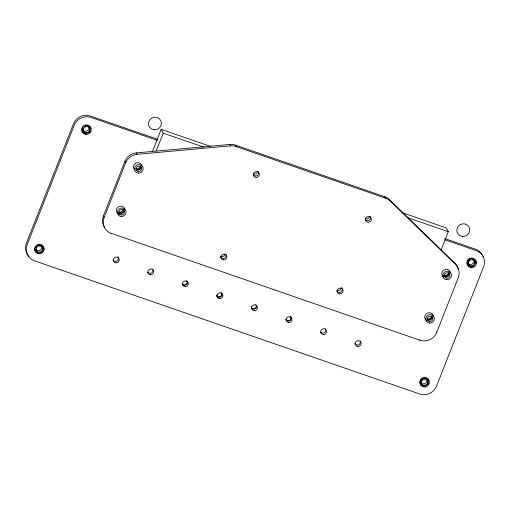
<?xml version="1.0" encoding="UTF-8"?>
<svg xmlns="http://www.w3.org/2000/svg" width="510" height="510" viewBox="0 0 510 510"><rect width="100%" height="100%" fill="white"/><g stroke="black" fill="none" stroke-linecap="round" stroke-linejoin="round"><path stroke-width="0.76" d="M104.888 227.951A13.107 12.552 -28.3 0 1 103.364 216.042L124.937 161.326A13.107 12.552 -28.3 0 1 136.304 152.879L229.946 144.451A13.107 12.552 -28.3 0 1 235.391 145.108L384.801 196.764A13.107 12.552 -28.3 0 1 389.398 199.582L454.722 262.969A13.107 12.552 -28.3 0 1 458.133 269.165M111.499 233.612A13.107 12.552 -28.3 0 1 104.129 217.464L125.702 162.747A13.107 12.552 -28.3 0 1 137.069 154.3L230.711 145.873A13.107 12.552 -28.3 0 1 236.155 146.529L385.566 198.186A13.107 12.552 -28.3 0 1 390.163 201.004L455.487 264.39A13.107 12.552 -28.3 0 1 458.267 277.727L436.687 332.443A13.107 12.552 -28.3 0 1 419.877 340.227L111.358 233.344M152.439 151.508L161.179 129.349L210.821 146.51M156.226 150.864L163.219 133.135L161.179 129.349M441.016 250.168L448.303 231.699L446.256 227.913L401.88 212.568M163.219 133.135L203.834 147.18M407.681 217.655L448.303 231.699M158.004 139.428L90.302 116.019A13.107 12.552 -28.3 0 0 73.485 123.809L26.386 243.238A13.107 12.552 -28.3 0 0 28.732 256.135M444.631 238.521L475.473 249.186A13.107 12.552 -28.3 0 1 483.117 256.861M157.265 140.326L91.067 117.44A13.107 12.552 -28.3 0 0 74.25 125.224L27.151 244.66A13.107 12.552 -28.3 0 0 34.527 260.814L419.698 393.981A13.107 12.552 -28.3 0 0 436.515 386.191L483.614 266.762A13.107 12.552 -28.3 0 0 476.238 250.608L444.643 239.687M454.722 262.969L455.487 264.39M389.398 199.582L390.163 201.004M384.801 196.764L385.566 198.186M436.305 331.729L436.687 332.443M419.685 339.87L419.877 340.227M235.391 145.108L236.155 146.529M229.946 144.451L230.711 145.873M136.304 152.879L137.069 154.3M124.937 161.326L125.702 162.747M103.364 216.042L104.129 217.464M426.749 320.669A4.399 4.214 -28.3 0 1 426.915 313.338A4.399 4.214 -28.3 0 1 433.404 316.799M431.766 316.321A2.811 2.69 -28.3 0 1 427.15 319.03M443.528 277.019A4.399 4.214 -28.3 0 1 444.031 269.911A4.399 4.214 -28.3 0 1 450.502 272.946M448.819 272.62A2.811 2.69 -28.3 0 1 443.904 275.202M119.461 214.487A4.399 4.214 -28.3 0 1 116.363 209.859A4.399 4.214 -28.3 0 1 120.774 206.104A4.399 4.214 -28.3 0 1 125.007 209.757M123.439 209.973A2.811 2.69 -28.3 0 1 118.581 212.224M134.831 170.149A4.399 4.214 -28.3 0 1 135.851 163.187A4.399 4.214 -28.3 0 1 142.131 166.33M140.448 166.005A2.811 2.69 -28.3 0 1 135.902 168.982M448.755 272.525A3.423 3.283 -28.3 0 1 443.891 275.139M431.632 315.958A3.423 3.283 -28.3 0 1 427.042 318.68M123.165 209.744A3.423 3.283 -28.3 0 1 118.671 212.064M140.384 165.909A3.423 3.283 -28.3 0 1 135.8 168.638M370.203 216.393A2.996 2.869 -28.3 0 1 365.351 219.855M258.245 171.513A2.996 2.869 -28.3 0 1 257.257 175.421A2.996 2.869 -28.3 0 1 253.247 174.802M341.783 287.806A2.996 2.869 -28.3 0 1 340.961 291.962A2.996 2.869 -28.3 0 1 336.785 291.095M124.045 209.891A3.423 3.283 -28.3 0 1 118.613 213.065M141.174 167.114A3.423 3.283 -28.3 0 1 136.011 169.804M449.546 273.079A3.423 3.283 -28.3 0 1 443.859 276.05M432.435 316.837A3.423 3.283 -28.3 0 1 427.252 319.853M225.841 254.292A2.996 2.869 -28.3 0 1 224.451 258.098A2.996 2.869 -28.3 0 1 220.543 257.078M225.057 253.827A2.996 2.869 -28.3 0 1 220.537 256.173M341.298 287.844A2.996 2.869 -28.3 0 1 336.778 290.196M369.52 216.463A2.996 2.869 -28.3 0 1 365.523 218.752M257.556 171.583A2.996 2.869 -28.3 0 1 253.317 173.776M86.834 133.894A4.679 4.482 -28.3 0 1 81.734 130.044A4.679 4.482 -28.3 0 1 85.858 124.924A4.679 4.482 -28.3 0 1 90.959 128.769M90.665 130.904A4.679 4.482 -28.3 0 1 89.409 132.696M87.293 126.193A3.423 3.283 -28.3 0 1 89.632 130.114A3.423 3.283 -28.3 0 1 85.603 132.67A3.423 3.283 -28.3 0 1 83.009 128.902M85.31 126.289A3.423 3.283 -28.3 0 1 85.648 126.193M38.377 253.317A4.679 4.482 -28.3 0 1 34.757 247.879A4.679 4.482 -28.3 0 1 40.666 244.488A4.679 4.482 -28.3 0 1 43.567 250.34M42.311 252.131A4.679 4.482 -28.3 0 1 41.941 252.431M38.55 245.629A3.423 3.283 -28.3 0 1 42.572 248.045A3.423 3.283 -28.3 0 1 39.946 252.061A3.423 3.283 -28.3 0 1 35.923 249.639A3.423 3.283 -28.3 0 0 41.807 246.623M35.987 248.038A3.423 3.283 -28.3 0 1 36.21 247.471M473.809 266.43A4.679 4.482 -28.3 0 1 467.064 263.989A4.679 4.482 -28.3 0 1 471.304 258.066A4.679 4.482 -28.3 0 1 476.072 263.268M472.464 259.36A3.423 3.283 -28.3 0 1 474.829 263.179A3.423 3.283 -28.3 0 1 470.991 265.869A3.423 3.283 -28.3 0 1 468.135 262.389M468.48 261.209A3.423 3.283 -28.3 0 1 468.633 260.935M469.544 259.953A3.423 3.283 -28.3 0 1 469.837 259.756M423.549 386.484A4.679 4.482 -28.3 0 1 419.8 381.76A4.679 4.482 -28.3 0 1 424.39 377.489A4.679 4.482 -28.3 0 1 429.031 381.378M428.872 383.118A4.679 4.482 -28.3 0 1 428.107 384.623M425.831 386.274A4.679 4.482 -28.3 0 1 425.372 386.408M426.207 379.134A3.423 3.283 -28.3 0 1 426.966 384.113A3.423 3.283 -28.3 0 1 421.789 384.196A3.423 3.283 -28.3 0 1 422.745 379.191M424.065 378.732A3.423 3.283 -28.3 0 1 425.059 378.739M117.937 256.747A2.996 2.869 -28.3 0 1 117.115 260.897A2.996 2.869 -28.3 0 1 112.939 260.036M360.124 340.884A2.996 2.869 -28.3 0 1 358.6 344.754A2.996 2.869 -28.3 0 1 354.692 343.402M152.656 268.936A2.996 2.869 -28.3 0 1 151.674 272.844A2.996 2.869 -28.3 0 1 147.658 272.225M187.348 281.15A2.996 2.869 -28.3 0 1 182.401 284.395M221.901 293.097A2.996 2.869 -28.3 0 1 220.377 296.967A2.996 2.869 -28.3 0 1 216.469 295.615M256.568 305.318A2.996 2.869 -28.3 0 1 251.162 307.823M291.012 316.99A2.996 2.869 -28.3 0 1 285.88 320.019M325.431 328.676A2.996 2.869 -28.3 0 1 320.624 332.188M88.81 126.862A3.423 3.283 -28.3 0 1 82.818 130.005M473.86 259.717A3.423 3.283 -28.3 0 1 467.989 263.179M426.978 379.797A3.423 3.283 -28.3 0 1 421.107 382.87M186.577 280.666A2.62 2.512 -28.3 0 1 186.137 284.421A2.62 2.512 -28.3 0 1 182.37 283.738M220.951 292.434A2.62 2.512 -28.3 0 1 220.46 296.514A2.62 2.512 -28.3 0 1 216.642 294.965M255.854 304.757A2.62 2.512 -28.3 0 1 254.662 308.639A2.62 2.512 -28.3 0 1 251.156 306.657M290.247 316.506A2.62 2.512 -28.3 0 1 289.578 320.407A2.62 2.512 -28.3 0 1 285.823 319.107M429.586 323.11A4.399 4.214 -28.3 0 0 434.055 317.022A4.399 4.214 -28.3 0 0 426.551 316.474A4.399 4.214 -28.3 0 0 429.586 323.11M429.758 321.58A2.811 2.69 -28.3 0 0 432.614 317.692A2.811 2.69 -28.3 0 0 427.82 317.341A2.811 2.69 -28.3 0 0 429.758 321.58M446.709 279.684A4.399 4.214 -28.3 0 0 451.184 273.589A4.399 4.214 -28.3 0 0 443.681 273.041A4.399 4.214 -28.3 0 0 446.709 279.684M446.887 278.148A2.811 2.69 -28.3 0 0 449.737 274.259A2.811 2.69 -28.3 0 0 444.95 273.908A2.811 2.69 -28.3 0 0 446.887 278.148M121.214 216.495A4.399 4.214 -28.3 0 0 125.683 210.4A4.399 4.214 -28.3 0 0 118.18 209.859A4.399 4.214 -28.3 0 0 121.214 216.495M121.386 214.959A2.811 2.69 -28.3 0 0 124.242 211.07A2.811 2.69 -28.3 0 0 119.448 210.726A2.811 2.69 -28.3 0 0 121.386 214.959M138.337 173.069A4.399 4.214 -28.3 0 0 142.806 166.974A4.399 4.214 -28.3 0 0 135.309 166.426A4.399 4.214 -28.3 0 0 138.337 173.069M138.51 171.532A2.811 2.69 -28.3 0 0 141.366 167.643A2.811 2.69 -28.3 0 0 136.578 167.293A2.811 2.69 -28.3 0 0 138.51 171.532M462.583 236.436A6.553 6.273 -28.3 0 0 469.245 227.358A6.553 6.273 -28.3 0 0 458.069 226.542A6.553 6.273 -28.3 0 0 462.583 236.436M154.211 129.82A6.553 6.273 -28.3 0 0 160.867 120.742A6.553 6.273 -28.3 0 0 149.691 119.926A6.553 6.273 -28.3 0 0 154.211 129.82M256.103 177.346A2.996 2.869 -28.3 0 0 259.144 173.196A2.996 2.869 -28.3 0 0 254.037 172.826A2.996 2.869 -28.3 0 0 256.103 177.346M223.558 259.864A2.996 2.869 -28.3 0 0 226.606 255.714A2.996 2.869 -28.3 0 0 221.499 255.344A2.996 2.869 -28.3 0 0 223.558 259.864M339.807 293.887A2.996 2.869 -28.3 0 0 342.847 289.737A2.996 2.869 -28.3 0 0 337.741 289.361A2.996 2.869 -28.3 0 0 339.807 293.887M368.061 222.226A2.996 2.869 -28.3 0 0 371.108 218.076A2.996 2.869 -28.3 0 0 365.995 217.706A2.996 2.869 -28.3 0 0 368.061 222.226M86.088 134.398A4.679 4.482 -28.3 0 0 90.844 127.914A4.679 4.482 -28.3 0 0 82.862 127.334A4.679 4.482 -28.3 0 0 86.088 134.398M86.228 133.186A3.423 3.283 -28.3 0 0 89.709 128.443A3.423 3.283 -28.3 0 0 83.863 128.016A3.423 3.283 -28.3 0 0 86.228 133.186M38.989 253.833A4.679 4.482 -28.3 0 0 43.752 247.35A4.679 4.482 -28.3 0 0 35.764 246.77A4.679 4.482 -28.3 0 0 38.989 253.833M39.13 252.622A3.423 3.283 -28.3 0 0 42.611 247.879A3.423 3.283 -28.3 0 0 36.771 247.452A3.423 3.283 -28.3 0 0 39.13 252.622M471.259 267.565A4.679 4.482 -28.3 0 0 476.021 261.082A4.679 4.482 -28.3 0 0 468.033 260.502A4.679 4.482 -28.3 0 0 471.259 267.565M471.399 266.354A3.423 3.283 -28.3 0 0 474.88 261.611A3.423 3.283 -28.3 0 0 469.041 261.184A3.423 3.283 -28.3 0 0 471.399 266.354M424.167 387.001A4.679 4.482 -28.3 0 0 428.923 380.517A4.679 4.482 -28.3 0 0 420.941 379.937A4.679 4.482 -28.3 0 0 424.167 387.001M424.301 385.789A3.423 3.283 -28.3 0 0 427.782 381.046A3.423 3.283 -28.3 0 0 421.942 380.619A3.423 3.283 -28.3 0 0 424.301 385.789M115.955 262.822A2.996 2.869 -28.3 0 0 119.002 258.672A2.996 2.869 -28.3 0 0 113.896 258.302A2.996 2.869 -28.3 0 0 115.955 262.822M357.848 346.456A2.996 2.869 -28.3 0 0 360.889 342.306A2.996 2.869 -28.3 0 0 355.782 341.936A2.996 2.869 -28.3 0 0 357.848 346.456M150.514 274.769A2.996 2.869 -28.3 0 0 153.555 270.625A2.996 2.869 -28.3 0 0 148.448 270.249A2.996 2.869 -28.3 0 0 150.514 274.769M185.066 286.716A2.996 2.869 -28.3 0 0 188.113 282.572A2.996 2.869 -28.3 0 0 183.001 282.196A2.996 2.869 -28.3 0 0 185.066 286.716M219.625 298.662A2.996 2.869 -28.3 0 0 222.666 294.519A2.996 2.869 -28.3 0 0 217.56 294.142A2.996 2.869 -28.3 0 0 219.625 298.662M254.178 310.615A2.996 2.869 -28.3 0 0 257.225 306.465A2.996 2.869 -28.3 0 0 252.112 306.089A2.996 2.869 -28.3 0 0 254.178 310.615M288.736 322.562A2.996 2.869 -28.3 0 0 291.777 318.412A2.996 2.869 -28.3 0 0 286.671 318.036A2.996 2.869 -28.3 0 0 288.736 322.562M323.289 334.509A2.996 2.869 -28.3 0 0 326.336 330.359A2.996 2.869 -28.3 0 0 321.224 329.983A2.996 2.869 -28.3 0 0 323.289 334.509"/></g></svg>
